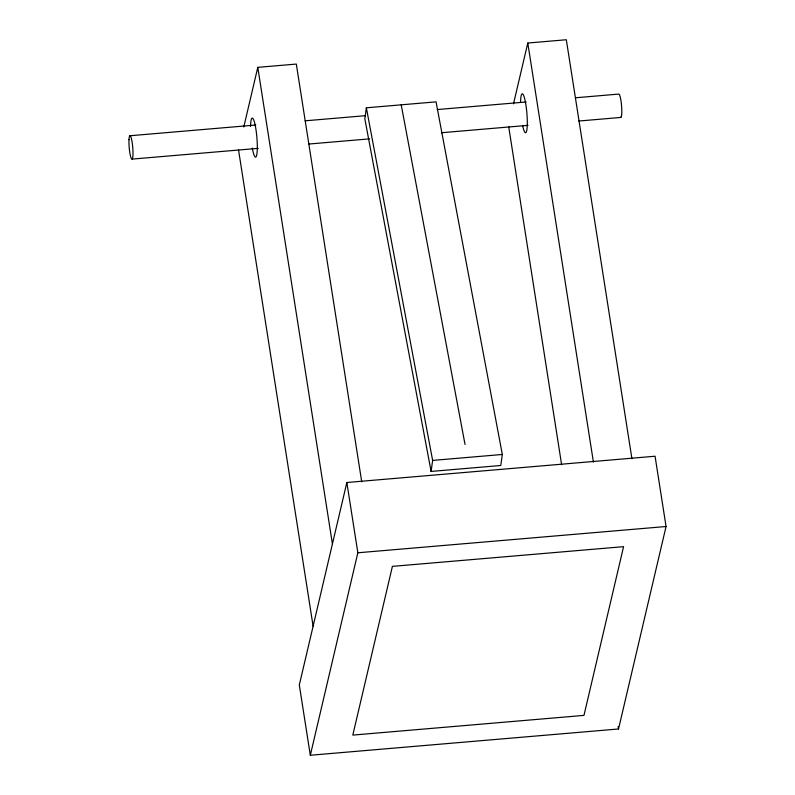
<?xml version="1.0" encoding="UTF-8"?>
<svg xmlns="http://www.w3.org/2000/svg" width="795" height="795" viewBox="0 0 795 795"><rect width="100%" height="100%" fill="white"/><g stroke="black" fill="none" stroke-linecap="round" stroke-linejoin="round"><path stroke-width="1.19" d="M366.366 107.802L364.835 118.813L431.099 471.435L500.78 465.492L502.321 454.472L436.058 101.859L366.366 107.802L432.639 460.414L431.099 471.435M243.797 126.962L257.789 67.356L296.316 64.067L361.735 481.85M346.849 482.505L299.308 684.972L310.318 755.25L618.53 728.975L666.061 526.509L655.06 456.231L346.849 482.505L357.849 552.783L310.318 755.25M513.51 103.827L527.791 43.029L566.318 39.75L631.926 458.755M129.893 135.756L255.811 125.024M305.191 120.81L365.67 115.663M437.27 109.551L526.141 101.979M575.51 97.775L618.709 94.088A11.736 1.779 85.1 0 1 621.63 106.639A11.736 1.779 85.1 0 1 620.368 117.213M132.04 159.109L258.266 148.347M309.007 144.024L369.635 138.857M441.414 132.735L528.039 125.352M578.78 121.029L620.845 117.441M432.639 460.414L502.321 454.472M357.849 552.783L666.061 526.509M401.217 104.831L465.035 444.465M527.791 43.029L593.398 462.034M618.152 726.551L618.53 728.975M508.671 126.514L561.618 464.658M257.789 67.356L332.419 543.939M238.48 149.609L313.111 626.192M520.556 102.138A19.557 2.961 85.1 0 1 524.591 98.371A19.557 2.961 85.1 0 1 527.174 127.081A19.557 2.961 85.1 0 1 522.693 125.839M250.554 126.455A19.557 2.961 85.1 0 1 254.738 123.245A19.557 2.961 85.1 0 1 257.083 152.551A19.557 2.961 85.1 0 1 252.293 148.108M392.412 566.368L352.801 735.097L583.967 715.391L623.578 546.662L392.412 566.368M128.989 139.642A11.736 1.779 85.1 0 0 131.563 158.881A11.736 1.779 85.1 0 0 132.358 143.776A11.736 1.779 85.1 0 0 128.989 139.642"/></g></svg>
